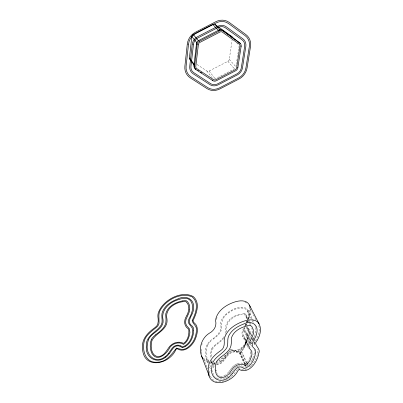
<?xml version="1.0" encoding="UTF-8"?>
<svg xmlns="http://www.w3.org/2000/svg" width="403" height="403" viewBox="0 0 403 403"><rect width="100%" height="100%" fill="white"/><g stroke="black" fill="none" stroke-linecap="round" stroke-linejoin="round"><path stroke-width="0.3" stroke-dasharray="2.02 1.51" d="M247.805 337.064C247.261 342.565 244.646 348.273 239.79 351.209M245.367 324.355L245.462 325.659M246.168 324.415L246.324 325.423M226.516 331.976C224.592 321.639 234.627 314.264 244.082 314.355A2.322 1.642 -26.5 0 1 244.399 314.461L245.911 316.29L246.545 319.408M197.052 64.51L206.825 70.968A2.423 2.186 -46.5 0 0 209.107 71.029L227.861 61.327A2.438 2.171 -50.1 0 0 229.282 59.352L232.133 39.63M246.445 321.408L246.238 322.481M236.037 66.228L236.218 65.004M236.314 64.394L238.254 51.559M238.344 50.949L239.085 46.063M247.281 321.398L247.22 321.755M206.427 349.2C205.59 353.597 206.704 358.111 208.658 362.065M248.807 318.073C252.268 296.457 219.927 311.59 220.683 324.163C222.693 332.651 214.623 337.079 209.283 341.714C204.331 347.033 203.706 356.494 208.542 362.045M201.782 345.124L202.125 343.593M225.408 333.432L225.735 331.261A30.326 21.374 -22.8 0 0 225.766 330.742L225.786 326.808A14.846 10.402 -26.1 0 1 225.972 325.276C228.043 318.763 234.964 315.191 241.231 313.761M247.85 343.155L247.518 345.285L247.85 347.215M247.633 319.468C251.895 304.88 237.241 306.204 229.131 312.516C223 315.821 220.804 322.586 221.433 329.09C220.773 334.409 215.509 337.039 211.862 340.177M247.875 343.064L248.853 340.747M225.191 334.203L225.081 334.54M244.762 327.453L244.697 330.148L246.515 332.586A9.259 6.383 -25.7 0 1 247.407 333.82M249.905 357.567L250.721 354.62L250.888 352.121M249.835 357.758L248.455 360.66M252.943 358.101L254.182 353.698L254.162 350.157M252.867 358.287L252.454 359.229M245.583 324.43L245.306 325.06A30.124 21.379 -24.7 0 1 245.165 325.357M254.469 336.409L255.683 332.243L255.547 327.926M247.931 319.01C249.986 314.909 250.681 309.852 248.676 305.595M246.888 321.453L246.409 322.465M254.369 336.626L253.976 337.457M207.631 345.306L207.288 346.091A22.961 15.747 -24.8 0 0 206.442 349.2M252.369 359.416L252.001 360.146M247.271 322.385L247.593 321.7A22.573 16.004 -25.4 0 0 247.91 320.954M253.875 337.654L253.467 338.439M248.948 340.555L249.366 339.774L244.712 330.193M244.848 325.423L245.397 324.4M246.989 322.37L247.603 321.221M246.062 322.586L246.626 321.513M245.674 325.417L246.238 324.365M244.948 327.377C243.568 329.83 241.941 332.888 243.362 335.684L247.865 345.175L245.049 339.225A6.292 4.317 -25.6 0 1 245.281 340.308M253.361 338.631L251.799 341.543A16.523 11.148 -27.3 0 0 251.573 342.041L250.998 344.222L251.386 346.192M251.9 360.327L250.031 363.163M249.497 339.538L250.545 337.598A30.779 21.475 -24.8 0 0 250.983 336.717L252.182 332.903L252.011 328.929M224.199 336.45L223.877 336.973M211.913 348.499L211.751 348.776A14.009 9.581 -24.4 0 0 210.935 350.741L210.89 350.837A25.55 17.394 -25.1 0 0 210.255 354.494L210.361 358.035A27.787 18.881 -25.2 0 0 210.462 358.589M248.354 360.826L247.432 362.166M223.625 337.356L220.975 340.273L215.726 344.434M228.043 352.645L223.579 357.819L218.517 361.083M230.38 369.763L230.682 369.339M230.173 370.04L229.282 371.254M233.231 370.488L232.274 371.788M233.418 370.231L234.365 368.972A17.208 11.299 -25.4 0 1 234.591 368.685L234.758 368.488M230.783 369.203L231.715 367.979M232.193 371.893L231.906 372.271M229.196 371.365L228.859 371.798M237.342 369.531C233.438 375.415 227.927 381.011 220.471 381.576A12.11 8.055 -23.9 0 1 214.27 380.593C211.6 379.173 210.129 376.342 209.424 373.505M231.71 372.523L230.899 373.505M225.267 357.582L228.007 353.884A21.127 14.15 -25.6 0 1 228.35 353.436C229.73 351.416 232.561 349.94 234.894 351.25A12.019 8.12 -24.4 0 1 235.216 351.431L236.279 352.051A2.897 1.97 -25.3 0 0 236.697 352.207M228.682 372.014L225.897 374.805M247.321 362.307L246.968 362.72M223.705 338.414C220.386 342.716 214.542 344.641 212.144 349.683A13.914 9.516 -24.5 0 0 211.988 350.061L211.147 353.698L211.207 357.748M231.927 367.717L232.173 367.43A14.105 9.304 -25.2 0 1 232.425 367.143L232.722 366.826M229.7 350.403L229.725 350.373A3.189 2.171 -24.9 0 1 230.229 349.849M249.85 363.39L249.543 363.738M234.974 368.241L235.246 367.944M225.282 355.149L222.537 357.909L218.99 360.217M246.827 362.876L246.54 363.174A5.743 3.839 -25.4 0 1 245.346 364.131L244.812 363.833M249.361 363.939L249.114 364.196M251.291 365.597C255.381 361.33 258.192 355.295 257.628 349.295M232.803 366.74L233.06 366.483A10.11 6.69 -25 0 1 233.413 366.156L233.75 365.864M228.652 352.111L227.821 353.043A16.755 11.264 -25.3 0 0 227.599 353.325L224.249 357.788A14.367 9.828 -23.6 0 1 221.297 360.665M216.592 364.282C221.705 364.03 224.194 358.932 227.015 355.431A13.823 9.284 -25.1 0 1 227.262 355.149L227.886 354.499A9.904 6.675 -24.9 0 1 228.229 354.177C231.267 351.381 236.234 349.945 239.946 352.252A5.627 3.829 -25.3 0 0 241.11 351.305C243.795 348.368 245.422 344.298 245.311 340.303M216.618 364.916C221.922 364.584 224.657 359.587 227.539 355.839A13.919 9.345 -25.1 0 1 227.786 355.547C230.571 352.182 235.957 350.378 239.775 353.083L240.354 352.706A6.508 4.428 -25.3 0 0 241.699 351.612L244.082 348.288L245.765 343.86A24.447 16.83 -24.5 0 0 246.107 342.026L245.875 338.888L247.734 342.797M235.453 367.738L235.76 367.45M228.708 352.061C230.728 349.885 234.294 349.411 236.626 351.351A4.821 3.279 -25.5 0 0 236.954 351.517L236.999 351.532M248.797 364.503L248.545 364.74M250.933 365.914L247.961 368.13M248.288 364.967L248.016 365.189M236.022 367.234L237.669 366.221M233.952 365.697L234.279 365.445M247.88 365.294L246.807 366.05M221.272 360.645L221.217 360.685A9.158 6.236 -23.8 0 1 220.904 360.907L217.675 362.499M227.831 376.417L227.781 376.452A9.41 6.262 -24 0 1 227.453 376.679L227.277 376.8M234.617 365.199L235.261 364.775M225.67 374.966L222.814 376.211L220.109 376.311M221.287 361.37L217.152 363.284M238.007 368.816C240.959 367.949 244.5 371.516 247.583 368.332M227.161 376.876L226.652 377.183M235.397 364.69L237.266 363.778M246.349 366.317L245.508 366.74M226.179 377.44L225.69 377.687M214.331 79.094A2.483 2.227 -45.3 0 0 215.227 78.822L234.481 68.858A2.504 2.211 -48.9 0 0 235.775 67.437M225.438 377.802L221.01 379.001L217.157 378.488M237.775 366.176L240.223 365.662L242.455 366.221M245.336 366.811L244.817 366.997M237.438 363.713L241.14 363.002L244.54 363.702M215.414 362.161L214.038 362.463M237.402 351.562C244.042 349.31 248.691 340.107 246.137 333.488C245.402 332.591 244.44 331.845 243.976 330.747C243.256 330.107 244.153 326.984 243.427 328.677C242.243 330.848 241.347 333.558 242.49 335.936L248.349 348.252M215.116 363.718L213.63 363.818M215.096 363.098L213.545 363.168M211.515 362.715L210.608 362.705M230.672 349.109C241.352 355.159 253.119 335.548 246.596 327.186M208.628 362.463L205.998 361.526L204.039 360.08M211.64 363.617L210.301 363.184M220.033 376.296L219.126 375.944M215.137 364.151L213.585 363.32M244.661 313.705L244.561 313.675A7.607 5.355 -26.3 0 0 241.236 313.831M214.643 364.765L213.358 364.191M211.525 362.846L210.527 362.443M216.829 378.341L216.094 377.908M245.014 302.149L246.535 302.996M231.126 350.046C242.032 355.375 253.89 335.553 247.563 326.949M218.905 375.813L218.597 375.591M215.943 377.797L215.595 377.515M236.989 43.207L237.861 44.098M209.036 361.35L207.318 358.655M229.282 59.352L235.941 66.838M245.87 314.506L248.52 319.458L250.399 314.285L250.631 309.212M227.861 61.327L234.481 68.858M203.616 358.196L204.971 359.814L206.608 360.977A11.712 8.015 -23.7 0 0 208.477 361.708M214.93 376.83L214.587 376.387M209.107 71.029L215.227 78.822M206.825 70.968L212.119 77.769M217.852 374.8L217.61 374.463M254.238 324.878L254.424 325.14M211.963 362.72L211.656 362.201A19.137 13.002 -24.7 0 1 211.484 361.869L211.323 361.526A27.787 18.881 -25.2 0 1 211.197 361.254M245.044 339.215L245.024 339.18A4.831 3.31 -25.7 0 0 244.797 338.878L242.49 335.936M253.789 342.767L254.887 344.958M250.107 308.396L255.834 319.594M243.362 335.684L245.89 338.923M217.247 373.833L217.106 373.556M212.386 361.682L211.746 360.151M213.938 375.324L213.575 374.553M247.916 310.103L252.414 319.005M252.696 319.564L254.102 322.345M247.23 310.753L252.006 320.239M252.288 320.793L253.134 322.471M248.797 320.007L249.618 321.659M249.89 322.209L251.26 324.959M245.865 316.189L248.057 320.602M248.329 321.156L249.15 322.808M249.427 323.362L250.248 325.014M248.596 328.284L251.87 334.958M253.19 337.654L253.729 338.757M254.001 339.306L255.381 342.127M247.089 326.979L251.396 335.795M252.741 338.55L253.28 339.653M254.353 341.855L254.892 342.958M247.941 328.913L251.442 336.087M252.52 338.298L253.059 339.402M254.409 342.162L254.948 343.265M246.001 326.762L251.643 338.349M251.91 338.903L252.716 340.56M247.281 333.619L250.011 339.266M250.283 339.83L251.648 342.656M250.424 342.051L251.235 343.744M246.51 334.047L249.235 339.714M250.328 341.981L251.417 344.243M244.017 330.828L248.903 341.024M249.991 343.291L251.351 346.122M246.601 315.609L247.417 319.403M249.331 346.147L250.127 347.824M241.704 351.618L247.135 363.476M241.115 351.31L246.54 363.174M240.354 352.706L245.759 364.579M239.946 352.252L245.346 364.126M239.775 353.083L245.165 364.967M239.327 352.816L244.712 364.7M213.429 364.418L214.587 367.314M251.699 327.971L251.885 328.48M211.288 361.441L211.746 362.599M213.127 366.065L214.507 369.531M209.777 364.901L211.117 368.312M206.265 358.393L208.27 363.506M209.605 366.911L211.162 370.886M255.109 326.465L255.396 327.312M203.465 358.504L206.815 367.158M207.036 367.738L207.485 368.891M216.779 372.785L216.607 372.296M213.273 373.762L213.106 373.243M254.595 344.419C255.487 338.268 261.502 332.566 258.776 325.71M216.315 371.228L216.099 370.08M212.754 371.803L212.572 370.664M201.495 351.895L201.832 353.894M209.016 370.982L209.343 373.002M201.334 349.3L201.414 351.391M211.817 348.474A13.989 9.561 -24.4 0 1 215.781 344.484M244.676 313.68A4.418 3.118 -26.5 0 1 245.845 314.526M247.261 321.75A20.654 14.579 -25.3 0 1 247.094 322.43M246.606 323.931A20.654 14.579 -25.3 0 1 245.916 325.493M250.812 351.612A6.423 4.327 -25.7 0 1 250.852 352.071M231.126 350.046A7.299 4.962 -24.5 0 0 230.929 349.935L230.874 349.905A1.461 0.997 -24.8 0 0 230.471 349.759M216.613 319.544A16.861 11.954 -25.8 0 1 217.217 317.01M212.104 362.065A11.712 8.015 -23.7 0 1 211.036 362.07M239.76 351.179A5.425 3.698 -25.3 0 1 237.271 352.252M237.271 352.202A1.486 1.008 -25.3 0 1 236.813 352.227M225.196 357.567A16.135 11.042 -23.6 0 1 221.348 361.415M248.822 318.073A22.573 16.004 -25.4 0 1 248.475 319.403M247.437 333.81A14.216 9.808 -25.3 0 1 247.739 337.074M207.515 345.29A15.682 10.78 -24.3 0 1 211.887 340.197M230.859 373.495A14.765 9.863 -23.8 0 1 227.856 376.432"/><path stroke-width="0.6" d="M193.636 330.742C193.435 336.722 190.841 343.134 185.551 346.328M255.426 352.912C254.817 358.519 252.046 364.277 247.094 367.259A5.582 3.708 -25.4 0 1 244.505 368.337A1.526 1.013 -25.4 0 1 244.042 368.317M193.944 64.863L190.362 60.087A2.463 2.267 -47.8 0 1 189.425 57.992L191.818 36.592A2.524 2.332 -54.9 0 1 193.254 34.512L212.764 24.427A2.544 2.312 -58.1 0 1 215.121 24.548L231.468 36.255L234.037 38.884M195.193 68.636A3.793 3.466 -46.3 0 1 193.939 65.563L196.483 43.69A3.884 3.567 -52.9 0 1 198.704 40.491L218.774 30.114A3.919 3.531 -56.2 0 1 222.406 30.29L239.861 43.02A3.859 3.415 -53.4 0 1 241.135 46.305L237.861 67.729A3.763 3.32 -48.7 0 1 235.659 70.762L216.371 80.746A3.738 3.345 -45.2 0 1 212.865 80.665L196.024 69.638L195.369 68.762M196.024 69.638A3.803 3.471 -46.1 0 1 194.589 66.43L197.153 44.511A3.894 3.572 -52.6 0 1 199.384 41.302L219.514 30.895A3.929 3.541 -56 0 1 223.156 31.071L239.861 43.02M189.652 309.836C189.939 307.051 189.531 303.938 187.586 301.792A4.846 3.567 -22.3 0 0 186.176 300.86M253.215 333.901L253.27 329.75L251.895 326.606A4.514 3.133 -26.5 0 0 250.681 325.78L250.58 325.78M148.556 339.689L148.228 340.555A25.349 17.903 -20.9 0 0 147.498 343.991C145.166 354.64 155.195 364.393 164.827 356.947A10.12 7.078 -19.9 0 0 165.165 356.705L165.22 356.665M186.685 315.776L187.309 314.451A33.182 24.442 -20 0 0 187.727 313.484C189.259 309.801 189.496 304.361 185.969 301.756A2.549 1.879 -22.4 0 0 185.546 301.605C176.408 301.227 164.374 308.587 166.973 319C168.404 329.664 156.001 332.611 152.037 340.47A15.274 10.805 -20.5 0 0 151.891 340.883C150.349 346.172 151.1 356.207 158.198 356.574C163.794 356.408 166.404 350.781 169.305 346.897A15.128 10.523 -21.5 0 1 169.562 346.585L170.217 345.875A10.846 7.566 -21.3 0 1 170.585 345.517C173.92 342.359 179.375 341.014 183.516 343.381C187.571 341.014 189.209 334.948 188.851 330.334A6.896 4.912 -21.8 0 0 188.483 329.125L188.433 329.075A5.289 3.768 -21.9 0 0 188.171 328.757C183.687 325.851 183.859 319.957 186.604 315.932M151.684 339.16L151.523 339.462A15.379 10.886 -20.4 0 0 150.752 341.628L150.707 341.734A28.003 19.757 -21.3 0 0 150.274 345.764L150.672 349.663A30.447 21.44 -21.5 0 0 152.012 353.522L152.238 353.894A20.986 14.755 -20.8 0 0 152.455 354.257C157.991 362.206 167.225 353.184 169.925 347.351A15.233 10.589 -21.5 0 1 170.187 347.028C173.24 343.149 179.29 341.482 183.541 344.384C187.113 342.303 188.836 338.142 189.622 334.263A26.855 19.137 -20.3 0 0 189.878 332.238L189.445 328.898L186.463 325.473L185.516 322.677L185.954 319.559L188.463 313.972A22.714 16.664 -20.9 0 0 189.692 309.836M257.185 340.303C260.101 335.543 261.779 329.261 259.139 324.007L249.392 305.021C246.515 299.444 239.095 300.482 234.153 302.179C226.491 304.774 218.693 309.821 216.099 317.876A17.178 12.186 -25.7 0 0 215.852 318.954L215.781 319.423A23.515 16.644 -26.2 0 0 215.655 320.848C216.859 326.223 213.892 330.868 209.197 333.301C200.941 338.485 197.782 350.212 202.86 358.625M257.109 340.439C252.328 345.29 261.537 347.94 258.676 353.577C257.567 361.692 249.165 374.044 239.881 369.813A7.551 4.982 -24.6 0 0 239.634 369.682L239.553 369.642M216.905 361.4L217.066 361.123M231.251 370.599L232.934 368.382A14.216 9.365 -25.2 0 1 233.191 368.085C236.047 364.695 241.493 362.806 245.412 365.506L246.006 365.123L245.759 364.579M231.09 370.815C228.803 375.546 220.386 381.016 216.723 374.911A19.556 13.037 -24.8 0 1 216.552 374.583L216.391 374.241A28.391 18.936 -25.3 0 1 215.449 370.73M169.537 353.305L172.378 349.235A23.238 16.034 -22.2 0 1 172.731 348.741C174.212 346.409 177.416 344.933 180 346.353A13.254 9.198 -20.7 0 1 180.378 346.555L180.836 346.817M168.394 353.527L171.869 348.615A18.442 12.77 -21.9 0 1 172.101 348.308C174.192 345.069 178.897 344.016 181.975 346.474A5.31 3.723 -21.9 0 0 182.358 346.656L182.408 346.671M232.178 373.838L235.014 370.08A21.712 14.191 -25.6 0 1 235.372 369.627C236.808 367.576 239.679 366.055 242.087 367.35A12.357 8.146 -24.6 0 1 242.41 367.531L243.493 368.146A2.977 1.975 -25.4 0 0 243.921 368.297M246.006 365.123A6.649 4.438 -25.4 0 0 247.382 364.015L249.83 360.65L251.573 356.181A24.986 16.886 -24.6 0 0 251.935 354.328L251.784 351.315L249.311 348.192L248.641 345.653L249.24 342.807L251.875 337.679A21.122 14.644 -25.4 0 0 253.255 333.896M155.694 334.697C160.454 331.195 166.323 326.823 166.026 320.199A33.499 24.356 -17.9 0 0 166.021 319.624L165.744 315.267A16.296 11.889 -22 0 1 165.834 313.574C167.708 306.295 175.456 302.401 182.272 300.92M220.98 356.998C225.484 353.703 231.03 349.819 231.267 343.648A31.016 21.47 -23 0 0 231.297 343.124L231.347 339.16A15.178 10.448 -26.2 0 1 231.544 337.618C233.73 330.994 240.782 327.392 247.17 325.886M165.295 357.461C156.223 364.524 144.863 357.068 146.41 345.94C145.418 335.372 157.397 332.153 161.558 324.355C163.139 320.153 160.681 315.519 162.646 311.383C165.285 305.303 171.235 301.459 177.229 299.207C186.05 294.507 195.42 299.056 193.43 309.7A24.981 18.316 -21 0 1 192.296 313.72C190.468 317.378 187.093 322.758 191.858 325.78A10.211 7.269 -21.9 0 1 192.956 327.15M228.073 377.697C219.872 384.21 209.525 377.727 211.857 367.38C211.751 357.521 222.849 354.685 227.02 347.366C228.627 343.583 226.788 339.18 228.899 335.513C231.76 329.981 237.327 326.445 243.004 324.304C250.988 319.992 259.154 324.153 256.63 333.724A23.233 16.095 -25.5 0 1 255.346 337.402C253.658 340.651 249.931 345.406 254.152 348.404A9.521 6.408 -25.8 0 1 255.049 349.643M182.866 346.706C189.561 344.716 192.906 336.555 192.659 329.951C192.563 325.901 186.362 323.871 188.811 319.347A17.697 12.674 -23.7 0 1 189.022 318.798C191.939 313.484 194.458 306.597 190.77 301.016C187.264 296.185 180.287 298.88 175.814 300.583C167.996 303.484 160.868 311.141 163.094 319.957C163.885 326.667 157.417 330.41 152.989 334.027A17.329 12.256 -20.3 0 0 148.425 339.674M180.882 346.842L181.627 347.24A3.194 2.237 -21.7 0 0 182.116 347.416M197.858 70.389L198.568 70.852M200.684 72.243L201.742 72.933M240.787 45.952L241.135 46.305M222.406 30.29L223.156 31.071M215.121 24.548L220.345 29.998M218.774 30.114L219.514 30.895M212.764 24.427L218.371 30.341M237.574 67.407L237.861 67.729M198.704 40.491L199.384 41.302M193.254 34.512L198.427 40.703M191.818 36.592L196.921 42.789M196.483 43.69L197.153 44.511M212.346 79.99L212.562 80.273M212.648 80.383L212.865 80.665M189.425 57.992L194.407 64.626M193.939 65.563L194.589 66.43M259.139 324.007C256.132 318.31 248.51 319.584 243.472 321.307C235.574 324.037 227.504 329.17 224.698 337.437A17.797 12.271 -25.9 0 0 224.431 338.53L224.35 339.009A24.361 16.76 -26.3 0 0 224.209 340.459C224.456 344.127 224.335 348.469 220.773 350.575C214.633 354.816 208.245 360.554 208.296 368.659C206.648 389.958 231.629 383.948 238.037 370.569A11.445 7.516 -25.4 0 1 238.359 370.171L238.39 370.135A3.3 2.181 -25.1 0 1 238.914 369.606M249.392 305.021L250.248 307.212M247.135 363.476L247.387 364.02M245.165 364.967L245.412 365.506M244.712 364.7L244.959 365.244M201.515 355.899L209.293 376.09M215.434 370.735L215.323 367.173A26.104 17.445 -25.2 0 1 215.998 363.486L216.043 363.385A14.317 9.612 -24.5 0 1 216.895 361.4M216.97 361.098A14.296 9.591 -24.5 0 1 221.035 357.048M247.175 325.962A7.778 5.38 -26.4 0 1 250.59 325.72M239.16 369.506A1.511 0.997 -24.9 0 1 239.533 369.662M232.108 373.818A16.594 11.088 -23.7 0 1 228.133 377.747M255.084 349.633A14.624 9.853 -25.4 0 1 255.361 352.922M243.83 367.002A4.952 3.289 -25.6 0 1 243.684 366.932M192.992 327.14A15.692 11.173 -21.5 0 1 193.566 330.752M169.456 353.285A17.848 12.533 -19.5 0 1 165.366 357.516M182.766 347.411A1.637 1.144 -21.6 0 1 182.252 347.436M185.516 346.293A5.98 4.196 -21.7 0 1 182.766 347.462M176.66 348.771A3.536 2.463 -21.3 0 0 176.141 349.351L176.096 349.381A12.256 8.493 -21.8 0 0 175.768 349.814C168.852 365.4 142.168 369.576 142.556 347.29C141.745 338.57 148.47 332.117 155.014 327.563C158.832 325.211 158.424 320.425 157.9 316.582A26.145 19.072 -22.2 0 1 157.941 314.99L157.991 314.466A19.117 13.964 -21.6 0 1 158.198 313.267C161.935 300.779 181.3 289.666 193.445 296.673C200.518 303.308 196.493 313.267 193.087 320.627C193.067 322.541 195.228 323.352 196.07 324.853C198.503 328.994 197.122 334.218 195.586 338.429C193.218 344.887 185.017 353.315 177.703 348.988A8.1 5.627 -20.8 0 0 177.466 348.867L177.401 348.832A1.622 1.128 -21.1 0 0 176.927 348.671M182.282 301.001A8.352 6.126 -22.2 0 1 186.065 300.794M151.573 339.135A15.359 10.856 -20.3 0 1 155.754 334.752M239.07 42.219A3.849 3.405 -53.6 0 1 240.158 43.63M231.468 36.255A2.499 2.232 -55.1 0 1 232.304 37.625M168.343 353.512A15.888 11.153 -19.6 0 1 165.25 356.685M192.166 320.556C192.775 324.214 197.656 326.309 196.422 330.772C196.024 336.999 193.269 343.371 188.115 347.099C184.468 350.539 180.428 349.391 176.529 348.076C171.562 354.252 166.469 362.025 157.472 362.206A13.027 9.103 -19.9 0 1 150.5 361.048C143.997 357.32 142.642 348.6 144.073 341.82C145.579 335.064 151.76 331.296 156.666 327.125A8.327 6.045 -19.4 0 0 159.049 323.141L158.883 315.675A18.76 13.697 -21.6 0 1 160.072 310.547C165.809 299.983 180.398 292.074 192.03 296.784C199.591 302.96 195.762 313.322 192.166 320.556M187.289 44.108L184.891 66.142A13.944 12.73 -46.1 0 0 190.251 77.844L207.117 88.68A13.712 12.266 -45.2 0 0 219.892 88.922L239.004 79.028A13.803 12.181 -48.8 0 0 247.064 68.001L250.485 46.688A14.15 12.523 -53.4 0 0 245.901 34.593L229.231 22.432A14.407 12.982 -56 0 0 215.801 21.722L195.475 32.23A14.286 13.103 -52.7 0 0 187.289 44.108M188.528 44.159L186.105 66.178A12.674 11.571 -46.1 0 0 190.972 76.822L207.832 87.683A12.468 11.153 -45.2 0 0 219.459 87.909L238.591 78.006A12.548 11.072 -48.7 0 0 245.921 67.971L249.321 46.637A12.866 11.385 -53.4 0 0 245.145 35.65L228.471 23.515A13.098 11.803 -56 0 0 216.27 22.88L195.969 33.373A12.987 11.914 -52.7 0 0 188.528 44.159M192.236 44.31L189.753 66.288A8.871 8.1 -46.1 0 0 193.133 73.749L209.983 84.68A8.725 7.808 -45.2 0 0 218.139 84.852L237.342 74.913A8.78 7.748 -48.7 0 0 242.475 67.865L245.82 46.496A9.002 7.969 -53.4 0 0 242.873 38.814L226.184 26.759A9.168 8.261 -56 0 0 217.665 26.331L197.44 36.784A9.093 8.337 -52.6 0 0 192.236 44.31M193.465 44.36L190.962 66.324A7.607 6.942 -46.1 0 0 193.853 72.721L210.704 83.678A7.481 6.69 -45.2 0 0 217.701 83.829L236.924 73.88A7.526 6.644 -48.7 0 0 241.321 67.83L244.651 46.446A7.717 6.831 -53.4 0 0 242.117 39.867L225.428 27.837A7.859 7.083 -56 0 0 218.129 27.475L197.923 37.917A7.793 7.148 -52.6 0 0 193.465 44.36M198.382 44.557L195.798 66.47A2.534 2.312 -46.1 0 0 196.75 68.606L213.585 79.658A2.494 2.232 -45.2 0 0 215.927 79.713L235.236 69.719A2.509 2.217 -48.7 0 0 236.707 67.694L239.961 46.254A2.574 2.277 -53.4 0 0 239.105 44.068L222.401 32.144A2.62 2.363 -56 0 0 219.973 32.028L199.868 42.421A2.599 2.383 -52.6 0 0 198.382 44.557"/></g></svg>
